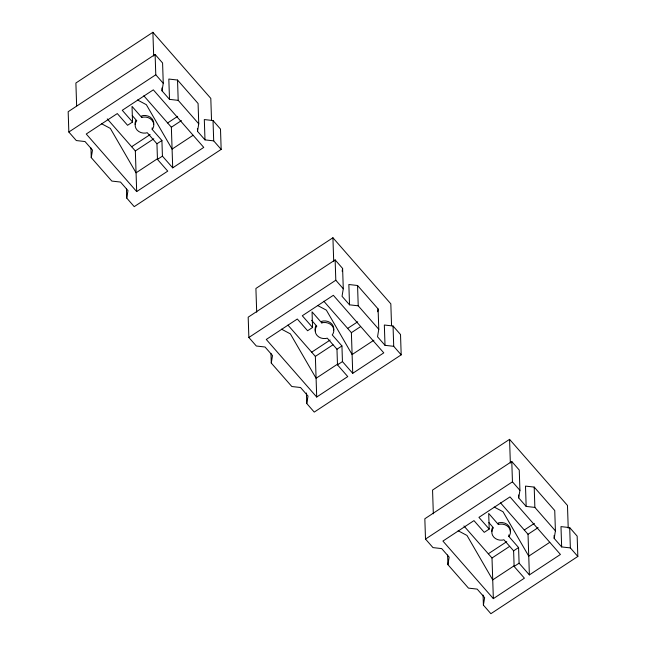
<?xml version="1.0" encoding="UTF-8"?>
<svg xmlns="http://www.w3.org/2000/svg" width="646" height="646" viewBox="0 0 646 646"><rect width="100%" height="100%" fill="white"/><g stroke="black" fill="none" stroke-linecap="round" stroke-linejoin="round"><path stroke-width="0.97" d="M126.737 198.064L127.981 190.586L120.511 182.059L111.806 181.066L91.256 157.616L92.491 150.074L85.014 141.547L76.309 140.553L68.839 132.026L68.169 111.71L155.113 54.458L162.582 62.985L163.26 83.302L162.025 90.836L169.502 99.363L178.199 100.356L198.75 123.814L197.523 131.348L204.992 139.875L213.697 140.868L221.166 149.396L134.223 206.647L126.737 198.064L126.422 188.503M306.761 403.516L308.005 396.038L300.535 387.511L291.83 386.518L271.28 363.068L272.515 355.534L265.038 347.007L256.333 346.014L248.863 337.487L248.185 317.17L335.137 259.91L342.606 268.445L343.284 288.762L342.049 296.296L349.518 304.823L358.223 305.816L378.774 329.266L377.539 336.8L385.016 345.327L393.721 346.321L401.19 354.848L314.247 412.1L306.761 403.516L306.414 393.002M342.146 271.263L342.606 268.445M377.635 311.776L378.104 308.95L357.553 285.5L348.848 284.506L349.518 304.823M483.402 605.116L484.645 597.639L477.176 589.112L468.471 588.118L447.92 564.669L449.156 557.127L441.686 548.599L432.982 547.606L425.504 539.079L424.834 518.762L511.777 461.51L519.255 470.038L519.925 490.354L518.69 497.888L526.167 506.424L534.872 507.409L555.415 530.867L554.187 538.401L561.657 546.928L570.361 547.921L577.831 556.448L490.887 613.7L483.402 605.116L483.071 595.031M132.543 122.021L122.272 110.296L153.32 89.842L203.756 147.409L172.708 167.855L162.429 156.13L161.912 140.505L152.214 129.426L153.062 128.166A9.327 8.059 -1.9 0 0 143.355 117.088L141.732 117.467L132.026 106.388L132.543 122.021L127.577 125.292L117.297 113.567L86.249 134.013L136.686 191.579L167.742 171.125L157.463 159.4L156.946 143.775L147.24 132.696L145.616 133.076A9.327 8.059 -1.9 0 1 135.902 121.997L136.758 120.737L132.236 115.569M489.208 529.074L478.936 517.349L509.985 496.903L560.429 554.462L529.373 574.908L519.101 563.183L518.577 547.558L508.878 536.479L509.734 535.219A9.327 8.059 -1.9 0 0 500.028 524.14L498.397 524.52L488.691 513.441L489.208 529.074L484.242 532.344L473.97 520.619L442.914 541.065L493.35 598.632L524.407 578.178L514.127 566.453L513.61 550.828L503.904 539.749L502.281 540.129A9.327 8.059 -1.9 0 1 492.575 529.05L493.431 527.79L488.901 522.622M211.525 120.164L210.806 98.394L152.892 32.3L75.889 83.011L76.64 105.774M68.839 132.026L155.783 74.774L155.113 54.458M131.647 146.731L150.114 134.578M167.621 122.958L177.69 116.328M136.686 191.579L135.337 150.946L153.805 138.785M172.708 167.855L171.36 127.222L181.429 120.592M156.946 143.775L161.912 140.505M157.882 158.456L136.064 172.821L110.329 128.409L101.503 123.717M193.065 135.289L172.086 149.105L146.351 104.692L137.525 99.993M157.463 159.4L162.429 156.13M391.549 325.624L390.83 303.846L332.916 237.752L255.905 288.463L256.696 312.22M248.863 337.487L335.807 280.227L335.137 259.91M312.567 327.474L302.296 315.749L333.344 295.303L383.781 352.861L352.732 373.315L342.453 361.582L341.936 345.957L332.23 334.886L333.086 333.627A9.327 8.059 -1.9 0 0 323.38 322.548L321.756 322.919L312.05 311.848L312.567 327.474L307.601 330.744L297.322 319.019L266.273 339.465L316.71 397.032L347.758 376.586L337.487 364.861L336.97 349.228L327.264 338.157L325.632 338.528A9.327 8.059 -1.9 0 1 315.926 327.449L316.782 326.19L311.606 320.287M347.645 328.418L357.714 321.781M311.671 352.191L330.138 340.03M316.71 397.032L315.361 356.398L332.989 344.794M352.732 373.315L351.384 332.682L360.613 326.601M336.97 349.228L341.936 345.957M337.906 363.908L316.088 378.273L290.353 333.869L281.527 329.169M373.929 340.192L352.11 354.557L326.367 310.145L317.549 305.453M337.487 364.861L342.453 361.582M568.23 528.21L567.471 505.447L509.565 439.353L432.554 490.064L433.337 513.82M425.504 539.079L512.456 481.827L511.777 461.51M524.286 530.011L534.363 523.381M488.319 553.784L506.779 541.631M493.35 598.632L492.002 557.999L509.629 546.387M529.373 574.908L528.024 534.274L538.094 527.645M513.61 550.828L518.577 547.558M514.547 565.508L492.728 579.874L466.993 535.461L458.167 530.77M549.73 542.341L528.751 556.158L503.016 511.745L494.19 507.045M514.127 566.453L519.101 563.183M198.75 123.814L198.08 103.497L177.529 80.039L168.824 79.046L169.502 99.363M221.166 149.396L220.496 129.079L213.019 120.552L204.314 119.558L204.992 139.875M401.19 354.848L400.52 334.531L393.043 326.004L384.338 325.011L385.016 345.327M555.415 530.867L554.744 510.55L534.194 487.092L525.489 486.099L526.167 506.424M577.831 556.448L577.161 536.132L569.691 527.604L560.986 526.611L561.657 546.928M155.783 74.774L163.26 83.302M335.807 280.227L343.284 288.762M512.456 481.827L519.925 490.354M143.824 95.802L171.36 127.222M323.848 301.254L351.384 332.682M500.497 502.854L528.024 534.274M107.26 118.904L135.337 150.946M287.946 325.108L315.361 356.398M463.933 525.957L492.002 557.999M569.691 527.604L570.361 547.921M554.09 535.494L554.187 538.401M534.194 487.092L534.872 507.409M518.593 494.989L518.69 497.888M509.565 439.353L510.348 463.109M508.822 534.92L508.878 536.479M498.397 524.52L498.341 522.953L499.972 522.582A9.327 8.059 -1.9 0 1 510.332 531.626M447.605 554.987L447.92 564.669M393.043 326.004L393.721 346.321M378.104 308.95L378.774 329.266M357.553 285.5L358.223 305.816M332.916 237.752L333.707 261.509M321.756 322.919L321.7 321.361L323.331 320.981A9.327 8.059 -1.9 0 1 333.691 330.025M270.957 353.394L271.28 363.068M213.019 120.552L213.697 140.868M197.426 128.441L197.523 131.348M177.529 80.039L178.199 100.356M161.928 87.937L162.025 90.836M152.892 32.3L153.683 56.057M152.157 127.868L152.214 129.426M141.732 117.467L141.676 115.9L143.307 115.529A9.327 8.059 -1.9 0 1 153.667 124.573M90.933 147.934L91.256 157.616M491.84 531.626A9.327 8.059 -1.9 0 1 492.518 527.491M135.175 124.573A9.327 8.059 -1.9 0 1 135.854 120.439M315.539 331.398A9.327 8.059 -1.9 0 1 315.878 325.891"/></g></svg>
